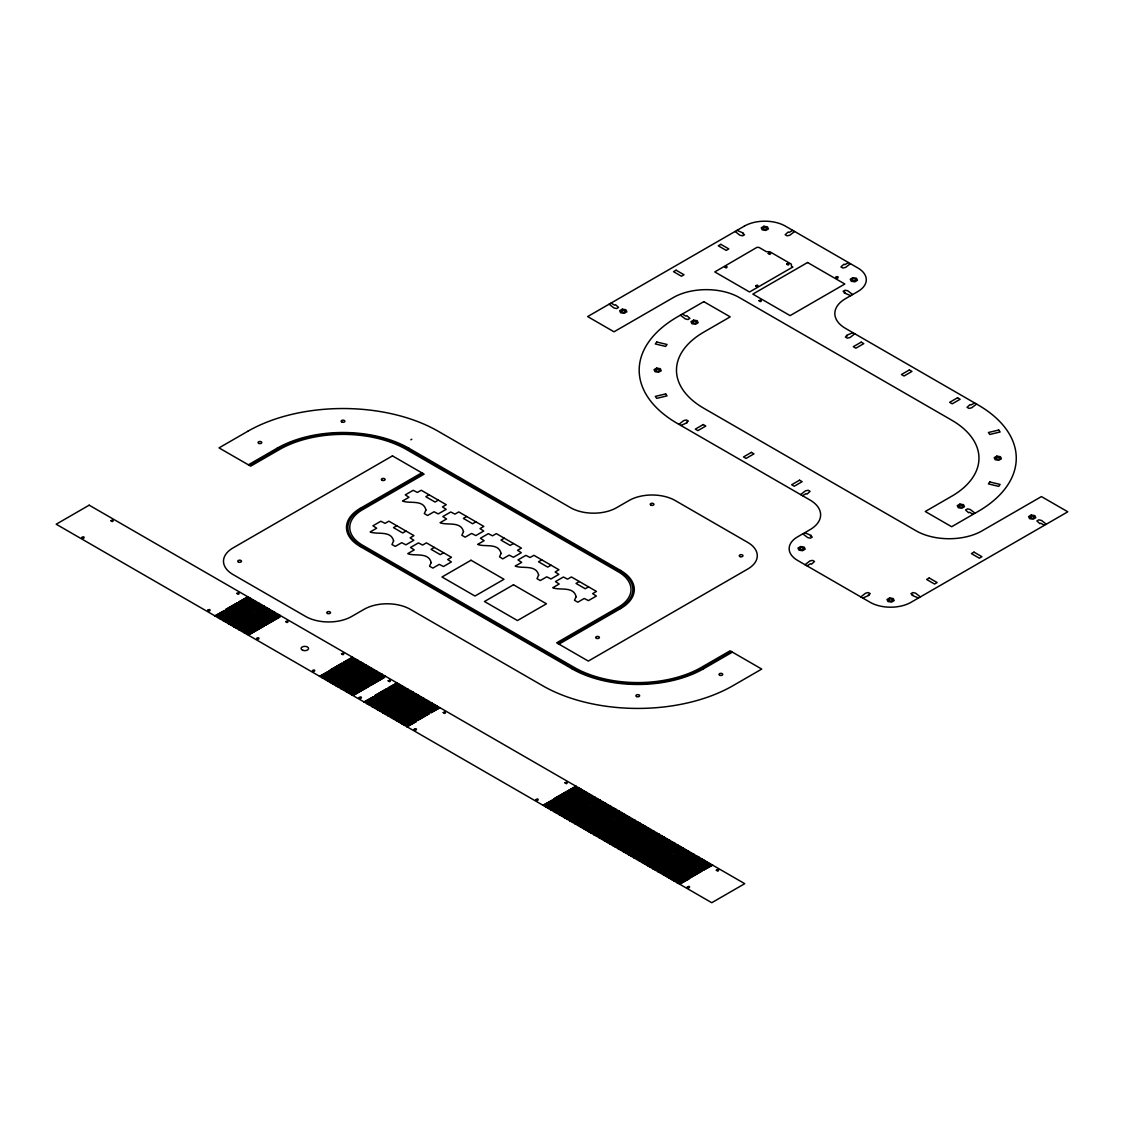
<?xml version="1.0" encoding="UTF-8"?>
<svg xmlns="http://www.w3.org/2000/svg" width="1124" height="1124" viewBox="0 0 1124 1124"><rect width="100%" height="100%" fill="white"/><g stroke="black" fill="none" stroke-linecap="round" stroke-linejoin="round"><path stroke-width="1.5" d="M248.376 464.816L277.052 448.265A93.264 53.84 0 0 1 408.939 448.265L620.617 570.472A46.632 26.92 0 0 1 620.617 608.548L558.965 644.136M249.359 465.392L278.05 448.827A91.859 53.039 0 0 1 407.956 448.827L619.633 571.048L620.617 570.472M410.822 439.807L411.806 439.231M407.956 448.827L408.939 448.265M792.715 230.364L789.062 232.471L788.233 231.965L785.17 234.719L787.081 235.829L789.821 235.225L794.626 231.46M732.398 652.131L703.708 668.696A93.264 53.84 0 0 1 571.821 668.696L360.144 546.489A46.632 26.92 0 0 1 360.144 508.413L421.809 472.811M360.144 508.413L361.141 508.989L422.793 473.387M214.839 615.812L224.603 610.557L215.176 616.008M247.814 596.774L238.78 602L248.137 596.97M429.115 494.813L425.827 496.71L435.058 502.049L438.346 500.138M217.522 617.357L227.273 612.102L217.845 617.554M250.483 598.319L241.449 603.546L250.821 598.516M220.192 618.903L229.956 613.648L220.515 619.099M253.167 599.865L244.133 605.091L253.49 600.061M222.861 620.448L232.626 615.193L223.198 620.645M255.836 601.41L246.802 606.623L256.174 601.607M225.545 621.994L235.309 616.739L225.868 622.19M258.52 602.956L249.486 608.168L258.843 603.152M848.48 262.552L844.826 264.674L843.955 264.182L840.935 266.922L842.845 268.018L845.585 267.428L850.404 263.662M360.144 546.489L361.141 545.913L572.818 668.12A91.859 53.039 0 0 0 702.725 668.12L731.401 651.569M396.786 525.737L393.484 527.634L402.715 532.973L406.017 531.062M228.214 623.539L237.979 618.284L228.551 623.736M261.19 604.501L252.155 609.714L261.527 604.698M230.898 625.084L240.662 619.83L231.221 625.281M263.873 606.047L254.839 611.259L264.196 606.243M233.567 626.63L243.332 621.375L233.904 626.827M266.543 607.592L257.508 612.805L266.88 607.789M236.251 628.176L246.001 622.921L236.574 628.372M269.226 609.138L260.192 614.35L269.549 609.334M238.92 629.721L248.685 624.466L239.257 629.904M271.896 610.683L262.861 615.896L272.233 610.88M241.604 631.267L251.355 626.012L241.927 631.449M274.579 612.229L265.545 617.441L274.902 612.425M244.273 632.812L254.038 627.557L244.611 632.995M277.249 613.774L268.214 618.987L277.572 613.971M246.957 634.357L256.708 629.103L247.28 634.54M279.918 615.32L270.884 620.532L280.255 615.516M466.685 516.506L463.383 518.403L472.614 523.728L475.916 521.831M434.342 547.416L431.054 549.327L440.285 554.652L443.573 552.755M678.91 424.338L683.729 420.573L686.469 419.983L688.38 421.093L686.469 422.188L687.312 422.694L680.821 425.448M852.905 332.676L846.386 335.444L847.271 335.921L845.36 337.031L847.271 338.127L850.011 337.537L854.816 333.772M504.254 538.185L500.953 540.096L510.184 545.421L513.485 543.51M319.497 676.241L329.248 670.986L319.82 676.423M352.458 657.203L343.424 662.415L352.796 657.385M322.167 677.786L331.931 672.531L322.49 677.969M355.142 658.748L346.108 663.961L355.465 658.931M324.85 679.317L334.601 674.077L325.173 679.514M357.811 660.294L348.777 665.506L358.149 660.476M327.52 680.863L337.284 675.622L327.843 681.06M360.495 661.839L351.461 667.052L360.818 662.022M541.81 559.878L538.508 561.775L547.753 567.114L551.041 565.203M330.189 682.409L339.954 677.154L330.526 682.605M363.164 663.385L354.13 668.597L363.502 663.567M332.873 683.954L342.637 678.699L333.196 684.151M365.848 664.93L356.814 670.143L366.171 665.113M335.542 685.5L345.307 680.245L335.879 685.696M368.517 666.462L359.483 671.688L368.855 666.658M338.226 687.045L347.99 681.79L338.549 687.242M371.201 668.007L362.167 673.234L371.524 668.204M340.895 688.591L350.66 683.336L341.232 688.787M373.871 669.553L364.836 674.779L374.208 669.749M343.579 690.136L353.329 684.881L343.902 690.333M376.554 671.098L367.52 676.325L376.877 671.295M346.248 691.682L356.013 686.427L346.585 691.878M379.224 672.644L370.189 677.87L379.547 672.84M348.932 693.227L358.682 687.972L349.255 693.424M381.907 674.189L372.873 679.416L382.23 674.386M351.601 694.773L361.366 689.518L351.938 694.969M384.577 675.735L375.542 680.961L384.9 675.931M363.951 701.91L373.716 696.655L364.288 702.093M396.927 682.872L387.892 688.085L397.25 683.055M366.635 703.455L376.385 698.201L366.958 703.638M399.596 684.418L390.562 689.63L399.933 684.6M579.31 581.529L576.008 583.426L585.239 588.751L588.54 586.854M369.304 705.001L379.069 699.746L369.641 705.184M402.28 685.963L393.245 691.176L402.603 686.146M371.988 706.546L381.738 701.292L372.311 706.729M404.949 687.509L395.915 692.721L405.286 687.691M374.657 708.092L384.422 702.837L374.994 708.275M407.633 689.054L398.599 694.267L407.956 689.237M377.341 709.637L387.092 704.383L377.664 709.82M410.302 690.6L401.268 695.812L410.639 690.782M380.01 711.183L389.775 705.928L380.348 711.366M412.986 692.145L403.952 697.358L413.309 692.328M382.694 712.714L392.445 707.474L383.017 712.911M415.655 693.691L406.621 698.903L415.992 693.873M385.363 714.26L395.128 709.019L385.701 714.457M418.339 695.236L409.305 700.449L418.662 695.419M388.047 715.805L397.798 710.551L388.37 716.002M421.008 696.782L411.974 701.994L421.345 696.964M390.716 717.351L400.481 712.096L391.054 717.548M423.692 698.327L414.658 703.54L424.015 698.51M393.4 718.896L403.151 713.642L393.723 719.093M426.361 699.859L417.327 705.085L426.698 700.055M396.069 720.442L405.834 715.187L396.393 720.639M429.045 701.404L420.011 706.631L429.368 701.601M398.739 721.987L408.504 716.733L399.076 722.184M431.714 702.95L422.68 708.176L432.052 703.146M401.423 723.533L411.187 718.278L401.746 723.73M434.398 704.495L425.364 709.722L434.721 704.692M800.625 494.616L805.43 490.851L808.17 490.247L810.081 491.357L807.06 494.082L806.189 493.605L802.536 495.712M404.092 725.078L413.857 719.824L404.429 725.275M437.067 706.041L428.033 711.267L437.405 706.237M406.776 726.624L416.54 721.369L407.099 726.821M439.751 707.586L430.717 712.813L440.074 707.783M557.982 643.574L619.633 607.972L620.617 608.548M974.62 402.94L970.953 405.047L970.082 404.57L967.061 407.295L968.972 408.405L971.712 407.801L976.531 404.05M571.821 668.696L572.818 668.12M805.037 564.726L809.856 560.96L812.596 560.37L814.507 561.466L811.486 564.206L810.615 563.714L806.948 565.822M860.801 596.914L865.62 593.163L868.36 592.559L870.271 593.669L868.36 594.765L869.245 595.242L862.726 598.024M542.92 805.234L552.685 799.979L543.257 805.416M575.895 786.196L566.861 791.408L576.219 786.393M545.604 806.779L555.354 801.524L545.927 806.962M578.579 787.741L569.545 792.954L578.902 787.938M548.273 808.325L558.038 803.07L548.61 808.507M581.249 789.287L572.214 794.499L581.572 789.484M550.957 809.87L560.707 804.615L551.28 810.053M583.918 790.832L574.884 796.045L584.255 791.029M553.626 811.416L563.391 806.161L553.963 811.598M586.602 792.378L577.567 797.59L586.925 792.561M556.31 812.961L566.06 807.706L556.633 813.144M589.271 793.923L580.237 799.136L589.608 794.106M558.979 814.507L568.744 809.252L559.316 814.689M591.955 795.469L582.92 800.681L592.278 795.651M561.663 816.052L571.413 810.797L561.986 816.235M594.624 797.014L585.59 802.227L594.961 797.197M564.332 817.598L574.097 812.343L564.669 817.78M597.308 798.56L588.274 803.772L597.631 798.743M567.016 819.143L576.767 813.888L567.339 819.326M599.977 800.105L590.943 805.318L600.314 800.288M569.685 820.689L579.45 815.434L570.023 820.871M602.661 801.651L593.627 806.863L602.984 801.834M572.369 822.234L582.12 816.979L572.692 822.417M605.33 803.196L596.296 808.409L605.667 803.379M575.038 823.78L584.803 818.525L575.362 823.962M608.014 804.742L598.98 809.954L608.337 804.924M577.708 825.325L587.473 820.07L578.045 825.508M610.683 806.287L601.649 811.5L611.02 806.47M580.391 826.857L590.156 821.616L580.715 827.053M613.367 807.833L604.333 813.045L613.69 808.016M583.061 828.402L592.826 823.161L583.398 828.599M616.036 809.378L607.002 814.591L616.374 809.561M585.745 829.948L595.509 824.693L586.068 830.144M618.72 810.924L609.686 816.136L619.043 811.106M588.414 831.493L598.179 826.238L588.751 831.69M621.389 812.469L612.355 817.682L621.727 812.652M591.098 833.039L600.848 827.784L591.421 833.235M624.073 814.015L615.039 819.227L624.396 814.197M593.767 834.584L603.532 829.329L594.104 834.781M626.742 815.546L617.708 820.773L627.08 815.743M596.451 836.13L606.201 830.875L596.774 836.326M629.426 817.092L620.392 822.318L629.749 817.289M599.12 837.675L608.885 832.42L599.457 837.872M632.095 818.637L623.061 823.864L632.419 818.834M601.804 839.221L611.554 833.966L602.127 839.417M634.765 820.183L625.731 825.409L635.102 820.38M604.473 840.766L614.238 835.511L604.81 840.963M637.448 821.728L628.414 826.955L637.772 821.925M607.157 842.312L616.907 837.057L607.48 842.508M640.118 823.274L631.084 828.5L640.455 823.471M609.826 843.857L619.591 838.602L610.163 844.054M642.802 824.819L633.767 830.046L643.125 825.016M612.51 845.403L622.26 840.148L612.833 845.599M645.471 826.365L636.437 831.591L645.808 826.561M615.179 846.948L624.944 841.693L615.516 847.145M648.155 827.91L639.12 833.123L648.478 828.107M617.863 848.494L627.614 843.239L618.186 848.69M650.824 829.456L641.79 834.668L651.161 829.653M620.532 850.039L630.297 844.784L620.87 850.236M653.508 831.001L644.473 836.214L653.831 831.198M623.216 851.585L632.967 846.33L623.539 851.781M656.177 832.547L647.143 837.759L656.514 832.744M625.885 853.13L635.65 847.875L626.223 853.327M658.861 834.092L649.827 839.305L659.184 834.289M628.569 854.676L638.32 849.421L628.892 854.872M661.53 835.638L652.496 840.85L661.867 835.834M631.238 856.221L641.003 850.966L631.562 856.404M664.214 837.183L655.18 842.396L664.537 837.38M633.908 857.767L643.673 852.512L634.245 857.949M666.883 838.729L657.849 843.941L667.22 838.926M636.591 859.312L646.356 854.057L636.915 859.495M669.567 840.274L660.533 845.487L669.89 840.471M639.261 860.858L649.026 855.603L639.598 861.04M672.236 841.82L663.202 847.032L672.573 842.016M641.944 862.403L651.709 857.148L642.268 862.586M674.92 843.365L665.886 848.578L675.243 843.548M644.614 863.949L654.379 858.694L644.951 864.131M677.589 844.911L668.555 850.123L677.927 845.093M647.298 865.494L657.048 860.239L647.621 865.677M680.273 846.456L671.239 851.669L680.596 846.639M649.967 867.04L659.732 861.785L650.304 867.222M682.942 848.002L673.908 853.214L683.28 848.184M652.651 868.585L662.401 863.33L652.974 868.768M685.626 849.547L676.592 854.76L685.949 849.73M655.32 870.131L665.085 864.876L655.657 870.313M688.295 851.093L679.261 856.305L688.619 851.275M658.004 871.676L667.754 866.421L658.327 871.859M690.965 852.638L681.931 857.851L691.302 852.821M660.673 873.222L670.438 867.967L661.01 873.404M693.649 854.184L684.614 859.396L693.972 854.366M663.357 874.767L673.107 869.512L663.68 874.95M696.318 855.729L687.284 860.942L696.655 855.912M666.026 876.313L675.791 871.058L666.363 876.495M699.002 857.275L689.967 862.487L699.325 857.457M668.71 877.858L678.46 872.603L669.033 878.041M701.671 858.82L692.637 864.033L702.008 859.003M671.379 879.389L681.144 874.149L671.716 879.586M704.355 860.366L695.32 865.578L704.678 860.548M674.063 880.935L683.813 875.694L674.386 881.132M707.024 861.911L697.99 867.124L707.361 862.094M676.732 882.481L686.497 877.226L677.069 882.677M709.708 863.457L700.673 868.669L710.031 863.639M679.416 884.026L689.167 878.771L679.739 884.223M712.377 865.002L703.343 870.215L712.714 865.185M852.61 294.572L847.805 290.807L845.051 290.203L843.141 291.313L845.051 292.423L844.208 292.914L850.699 295.668M736.979 230.364L743.456 233.118L742.613 233.609L744.524 234.719L742.613 235.829L739.873 235.225L735.068 231.46M682.324 314.046L685.991 316.153L686.862 315.675L689.883 318.401L687.972 319.511L685.275 318.921L680.413 315.142M1046.332 524.206L1041.526 520.44L1038.787 519.836L1036.876 520.946L1039.897 523.672L1040.768 523.194L1044.421 525.301M611.02 303.087L614.673 305.194L615.545 304.702L618.565 307.442L616.654 308.552L613.915 307.948L609.11 304.183M975.028 513.232L970.209 509.481L967.469 508.877L965.558 509.987L968.579 512.713L969.45 512.235L973.103 514.342M920.373 596.914L915.568 593.163L912.829 592.559L910.918 593.669L912.829 594.765L911.986 595.27L918.463 598.024M804.742 532.72L811.219 535.46L810.376 535.965L812.301 537.075L810.376 538.171L807.692 537.595L802.831 533.816M702.725 668.12L703.708 668.696M277.052 448.265L278.05 448.827M361.141 545.913A45.227 26.119 0 0 1 361.141 508.989M619.633 571.048A45.227 26.119 0 0 1 619.633 607.972M393.597 540.925L391.967 544.508L395.269 546.404L401.718 542.681L405.919 544.831L413.829 540.265L410.119 537.834L413.927 535.628L388.862 521.171L385.054 523.362L380.853 521.227L372.943 525.793L376.652 528.21L370.203 531.933C376.947 534.94 391.012 530.008 393.597 540.925M425.94 510.015L424.31 513.584L427.598 515.48L434.047 511.757L438.248 513.907L446.172 509.341L442.449 506.91L446.27 504.704L421.205 490.247L417.397 492.438L413.196 490.303L405.286 494.869L408.996 497.3L402.547 501.023C409.291 504.016 423.355 499.084 425.94 510.015M431.166 562.618L429.537 566.187L432.824 568.098L439.273 564.374L443.474 566.51L451.384 561.944L447.675 559.513L451.497 557.321L426.432 542.85L422.624 545.056L418.423 542.906L410.513 547.472L414.222 549.903L407.773 553.626C414.517 556.633 428.581 551.687 431.166 562.618M463.495 531.694L461.866 535.263L465.167 537.174L471.616 533.45L475.817 535.586L483.727 531.02L480.018 528.603L483.826 526.397L458.775 511.926L454.953 514.132L450.752 511.982L442.842 516.562L446.551 518.979L440.102 522.702C446.846 525.709 460.91 520.777 463.495 531.694M501.065 553.387L499.548 556.83L502.737 558.867L509.186 555.144L513.387 557.279L521.297 552.713L517.588 550.282L521.396 548.091L496.33 533.619L492.523 535.825L488.322 533.675L480.412 538.241L484.121 540.672L477.672 544.395C484.416 547.388 498.48 542.456 501.065 553.387M538.635 575.067L537.005 578.649L540.293 580.546L546.742 576.823L550.943 578.972L558.853 574.392L555.144 571.976L558.951 569.77L533.9 555.312L530.092 557.504L525.892 555.368L517.967 559.935L521.691 562.351L515.242 566.074C521.986 569.081 536.05 564.15 538.635 575.067M576.134 596.718L574.49 600.286L577.792 602.197L584.241 598.474L588.442 600.609L596.352 596.043L592.643 593.627L596.451 591.421L571.399 576.949L567.578 579.155L563.391 577.005L555.467 581.586L559.19 584.002L552.741 587.726C559.471 590.732 573.535 585.801 576.134 596.718M81.897 537.427C84.3 540.461 85.368 534.898 81.897 537.427M110.911 520.679C113.313 523.714 114.395 518.15 110.911 520.679M207.856 610.149C210.258 613.184 211.34 607.62 207.856 610.149M236.869 593.402C239.272 596.437 240.353 590.873 236.869 593.402M256.75 638.376C259.152 641.411 260.22 635.847 256.75 638.376M285.763 621.628C288.166 624.663 289.233 619.085 285.763 621.628M312.514 670.564C314.917 673.599 315.985 668.035 312.514 670.564M341.527 653.817C343.93 656.852 344.998 651.288 341.527 653.817M359.188 697.512C361.591 700.547 362.659 694.983 359.188 697.512M388.202 680.765C390.604 683.799 391.672 678.236 388.202 680.765M414.236 729.293C416.639 732.328 417.707 726.764 414.236 729.293M443.249 712.546C445.652 715.581 446.72 710.017 443.249 712.546M535.951 799.571C538.34 802.606 539.422 797.042 535.951 799.571M564.965 782.81C567.367 785.845 568.435 780.281 564.965 782.81M687.354 886.976C689.757 890.011 690.824 884.447 687.354 886.976M724.741 266.964C727.214 270.097 728.324 264.337 724.741 266.964M716.367 870.229C718.77 873.264 719.838 867.7 716.367 870.229M755.693 285.805C758.18 288.938 759.29 283.192 755.693 285.805M759.051 300.656C761.524 303.789 762.634 298.029 759.051 300.656M768.254 253.434C770.741 256.581 771.851 250.821 768.254 253.434M786.659 264.056C789.146 267.203 790.256 261.442 786.659 264.056M835.863 277.235C838.349 280.382 839.459 274.621 835.863 277.235M792.673 267.091L749.539 291.987L714.794 271.924L756.916 247.378L758.925 247.378L766.456 251.72L769.799 251.72L791.394 264.182L791.394 266.121L792.673 267.091M656.711 342.005L655.306 343.958L665.647 346.431L667.038 344.478L656.711 342.005M989.794 481.957L988.403 483.896L998.73 486.369L1000.121 484.43L989.794 481.957M89.175 505.182L56.2 524.22L711.759 902.712L744.734 883.675L89.175 505.182M247.716 431.321L219.025 447.886L250.68 466.151L279.37 449.6A89.99 51.957 0 0 1 406.635 449.6L618.312 571.807A43.358 25.037 0 0 1 618.312 607.213L556.661 642.816L588.316 661.081L747.713 569.053A32.638 18.841 0 0 0 747.713 542.4L675.173 500.517A32.638 18.841 0 0 0 629.019 500.517L616.669 507.655A32.638 18.841 0 0 1 570.5 507.655L438.29 431.321A134.754 77.795 0 0 0 247.716 431.321M744.411 226.079L587.641 316.575L614.013 331.805L673.36 297.537A46.632 26.92 0 0 1 739.311 297.537L951.649 420.137A93.264 53.84 0 0 1 951.649 496.274L925.263 511.504L951.649 526.735L978.021 511.504A130.567 75.378 0 0 0 978.021 404.907L845.473 328.377A36.375 21.005 0 0 1 845.473 298.689L857.823 291.552A28.915 16.691 0 0 0 857.823 267.948L785.297 226.079A28.915 16.691 0 0 0 744.411 226.079M676.1 270.196L673.529 271.671L681.439 276.237L684.01 274.762L676.1 270.196M720.877 244.344L718.306 245.819L726.216 250.399L728.788 248.91L720.877 244.344M763.884 226.289L761.257 227.807L762.227 229.872L765.809 230.434L768.437 228.917L767.481 226.837L763.884 226.289M622.289 309.184L619.661 310.688L620.617 312.767L624.213 313.315L626.841 311.798L625.871 309.732L622.289 309.184M392.459 455.88L233.061 547.908A32.638 18.841 0 0 0 233.061 574.561L305.588 616.43A32.638 18.841 0 0 0 351.756 616.43L364.106 609.306A32.638 18.841 0 0 1 410.26 609.306L542.485 685.64A134.754 77.795 0 0 0 733.059 685.64L761.735 669.075L730.094 650.796L701.404 667.361A89.99 51.957 0 0 1 574.139 667.361L362.462 545.154A43.358 25.037 0 0 1 362.462 509.748L424.113 474.145L392.459 455.88M703.793 301.654L677.421 316.884A130.567 75.378 0 0 0 677.421 423.481L809.968 499.997A36.375 21.005 0 0 1 809.968 529.699L797.619 536.836A28.915 16.691 0 0 0 797.619 560.44L870.145 602.309A28.915 16.691 0 0 0 911.03 602.309L1067.8 511.799L1041.428 496.583L982.081 530.837A46.632 26.92 0 0 1 916.13 530.837L703.793 408.251A93.264 53.84 0 0 1 703.793 332.114L730.207 316.856L703.793 301.654M693.606 320.143L690.979 321.647L691.934 323.726L695.531 324.274L698.159 322.771L697.189 320.691L693.606 320.143M807.58 262.51L752.841 294.109L790.102 315.619L844.826 284.021L807.58 262.51M237.459 602.759L225.587 609.615L237.459 602.759M232.204 607.339L217.494 615.826L232.204 607.339M247.828 598.319L233.525 606.581L247.828 598.319M240.129 604.305L228.27 611.147L240.129 604.305M234.874 608.885L220.178 617.371L234.874 608.885M250.512 599.851L236.195 608.112L250.512 599.851M242.812 605.85L230.94 612.692L242.812 605.85M656.669 368.11L654.042 369.627L655.011 371.693L658.594 372.255L661.221 370.737L660.266 368.658L656.669 368.11M237.557 610.43L222.847 618.917L237.557 610.43M253.181 601.396L238.878 609.658L253.181 601.396M245.482 607.396L233.623 614.238L245.482 607.396M240.227 611.976L225.531 620.462L240.227 611.976M255.865 602.942L241.548 611.203L255.865 602.942M248.165 608.941L236.293 615.783L248.165 608.941M242.91 613.521L228.2 622.008L242.91 613.521M258.534 604.487L244.231 612.749L258.534 604.487M250.835 610.487L238.962 617.329L250.835 610.487M245.58 615.067L230.884 623.553L245.58 615.067M261.218 606.033L246.901 614.294L261.218 606.033M253.518 612.032L241.646 618.874L253.518 612.032M248.263 616.612L233.553 625.099L248.263 616.612M263.887 607.578L249.584 615.84L263.887 607.578M256.188 613.578L244.315 620.42L256.188 613.578M250.933 618.158L236.223 626.644L250.933 618.158M266.557 609.124L252.254 617.385L266.557 609.124M258.871 615.123L246.999 621.965L258.871 615.123M253.617 619.689L238.906 628.19L253.617 619.689M269.24 610.669L254.923 618.931L269.24 610.669M261.541 616.654L249.668 623.511L261.541 616.654M256.286 621.235L241.576 629.735L256.286 621.235M271.91 612.215L257.607 620.476L271.91 612.215M852.905 277.684L850.278 279.202L851.247 281.267L854.83 281.829L857.457 280.312L856.502 278.232L852.905 277.684M264.224 618.2L252.352 625.056L264.224 618.2M258.97 622.78L244.259 631.281L258.97 622.78M274.593 613.76L260.276 622.022L274.593 613.76M266.894 619.745L255.022 626.602L266.894 619.745M261.639 624.326L246.929 632.826L261.639 624.326M277.263 615.306L262.96 623.567L277.263 615.306M269.577 621.291L257.705 628.147L269.577 621.291M264.323 625.871L249.612 634.372L264.323 625.871M279.946 616.851L265.629 625.113L279.946 616.851M703.231 424.563L695.32 429.129L697.892 430.618L705.802 426.052L703.231 424.563M471.026 560.244L441.999 576.991L474.974 596.029L503.988 579.282L471.026 560.244M861.209 342.146L853.285 346.712L855.87 348.201L863.78 343.635L861.209 342.146M342.103 663.174L330.245 670.03L342.103 663.174M336.849 667.754L322.152 676.241L336.849 667.754M352.486 658.734L338.169 666.996L352.486 658.734M344.787 664.72L332.915 671.576L344.787 664.72M339.532 669.3L324.822 677.786L339.532 669.3M355.156 660.28L340.853 668.541L355.156 660.28M347.457 666.265L335.598 673.121L347.457 666.265M342.202 670.845L327.505 679.332L342.202 670.845M357.839 661.825L343.522 670.087L357.839 661.825M350.14 667.811L338.268 674.667L350.14 667.811M344.885 672.391L330.175 680.877L344.885 672.391M360.509 663.371L346.206 671.632L360.509 663.371M352.81 669.356L340.937 676.212L352.81 669.356M347.555 673.936L332.859 682.423L347.555 673.936M363.192 664.916L348.876 673.178L363.192 664.916M355.493 670.902L343.621 677.758L355.493 670.902M350.238 675.482L335.528 683.968L350.238 675.482M365.862 666.462L351.559 674.723L365.862 666.462M358.163 672.447L346.29 679.303L358.163 672.447M352.908 677.027L338.212 685.514L352.908 677.027M368.532 668.007L354.229 676.269L368.532 668.007M513.485 584.761L484.472 601.509L517.447 620.546L546.461 603.799L513.485 584.761M360.846 673.993L348.974 680.849L360.846 673.993M355.591 678.573L340.881 687.059L355.591 678.573M371.215 669.553L356.898 677.814L371.215 669.553M363.516 675.538L351.643 682.394L363.516 675.538M751.408 452.382L743.498 456.948L746.069 458.423L753.979 453.857L751.408 452.382M358.261 680.118L343.551 688.605L358.261 680.118M373.885 671.098L359.582 679.36L373.885 671.098M366.199 677.084L354.327 683.94L366.199 677.084M360.944 681.664L346.234 690.15L360.944 681.664M376.568 672.644L362.251 680.905L376.568 672.644M368.869 678.629L356.996 685.485L368.869 678.629M363.614 683.209L348.904 691.696L363.614 683.209M379.238 674.189L364.935 682.451L379.238 674.189M371.552 680.175L359.68 687.031L371.552 680.175M909.372 369.951L901.462 374.531L904.033 376.006L911.943 371.44L909.372 369.951M366.298 684.755L351.587 693.241L366.298 684.755M381.921 675.735L367.604 683.996L381.921 675.735M374.222 681.72L362.349 688.562L374.222 681.72M368.967 686.3L354.257 694.787L368.967 686.3M384.591 677.266L370.288 685.542L384.591 677.266M386.572 688.843L374.699 695.7L386.572 688.843M381.317 693.424L366.607 701.91L381.317 693.424M396.941 684.404L382.638 692.665L396.941 684.404M389.255 690.389L377.383 697.245L389.255 690.389M384.001 694.969L369.29 703.455L384.001 694.969M399.624 685.949L385.307 694.211L399.624 685.949M391.925 691.934L380.053 698.791L391.925 691.934M386.67 696.515L371.96 705.001L386.67 696.515M402.294 687.495L387.991 695.756L402.294 687.495M394.608 693.48L382.736 700.336L394.608 693.48M389.34 698.06L374.643 706.546L389.34 698.06M404.977 689.04L390.66 697.302L404.977 689.04M397.278 695.025L385.406 701.882L397.278 695.025M392.023 699.606L377.313 708.092L392.023 699.606M407.647 690.586L393.344 698.847L407.647 690.586M399.961 696.571L388.089 703.427L399.961 696.571M394.693 701.151L379.996 709.637L394.693 701.151M410.33 692.131L396.013 700.393L410.33 692.131M402.631 698.116L390.759 704.973L402.631 698.116M397.376 702.697L382.666 711.183L397.376 702.697M413 693.677L398.697 701.938L413 693.677M405.3 699.662L393.442 706.518L405.3 699.662M400.046 704.242L385.349 712.728L400.046 704.242M415.683 695.222L401.366 703.484L415.683 695.222M407.984 701.207L396.112 708.064L407.984 701.207M402.729 705.788L388.019 714.274L402.729 705.788M418.353 696.768L404.05 705.029L418.353 696.768M410.653 702.753L398.795 709.609L410.653 702.753M405.399 707.333L390.702 715.819L405.399 707.333M421.036 698.313L406.719 706.574L421.036 698.313M799.571 480.187L791.661 484.753L794.232 486.242L802.143 481.676L799.571 480.187M413.337 704.298L401.465 711.155L413.337 704.298M408.082 708.879L393.372 717.365L408.082 708.879M423.706 699.859L409.403 708.12L423.706 699.859M416.006 705.844L404.148 712.7L416.006 705.844M410.752 710.424L396.055 718.91L410.752 710.424M426.389 701.404L412.072 709.666L426.389 701.404M418.69 707.389L406.818 714.246L418.69 707.389M957.55 397.77L949.639 402.336L952.211 403.825L960.121 399.259L957.55 397.77M413.435 711.97L398.725 720.456L413.435 711.97M429.059 702.95L414.756 711.211L429.059 702.95M421.359 708.935L409.501 715.791L421.359 708.935M416.105 713.515L401.409 722.001L416.105 713.515M431.742 704.495L417.426 712.757L431.742 704.495M424.043 710.48L412.171 717.337L424.043 710.48M418.788 715.061L404.078 723.547L418.788 715.061M434.412 706.041L420.109 714.302L434.412 706.041M426.713 712.026L414.84 718.882L426.713 712.026M421.458 716.606L406.762 725.092L421.458 716.606M437.096 707.586L422.779 715.847L437.096 707.586M429.396 713.571L417.524 720.428L429.396 713.571M800.611 546.559L797.984 548.076L798.939 550.156L802.536 550.704L805.163 549.186L804.194 547.121L800.611 546.559M996.847 456.133L994.22 457.651L995.176 459.716L998.772 460.278L1001.4 458.761L1000.43 456.695L996.847 456.133M959.91 504.1L957.283 505.617L958.252 507.697L961.835 508.245L964.462 506.727L963.507 504.662L959.91 504.1M1031.228 515.059L1028.601 516.576L1029.57 518.656L1033.153 519.204L1035.78 517.686L1034.825 515.621L1031.228 515.059M889.632 597.954L887.005 599.471L887.96 601.551L891.557 602.099L894.184 600.581L893.215 598.516L889.632 597.954M929.225 577.989L926.654 579.478L934.564 584.044L937.135 582.555L929.225 577.989M974.002 552.137L971.431 553.626L979.341 558.192L981.912 556.717L974.002 552.137M565.541 792.167L553.668 799.024L565.541 792.167M560.286 796.747L545.576 805.248L560.286 796.747M575.909 787.727L561.607 795.989L575.909 787.727M568.224 793.713L556.352 800.569L568.224 793.713M562.969 798.293L548.259 806.793L562.969 798.293M578.593 789.273L564.276 797.534L578.593 789.273M570.894 795.258L559.021 802.115L570.894 795.258M565.639 799.838L550.929 808.339L565.639 799.838M581.263 790.818L566.96 799.08L581.263 790.818M573.577 796.804L561.705 803.66L573.577 796.804M568.308 801.384L553.612 809.884L568.308 801.384M583.946 792.364L569.629 800.625L583.946 792.364M576.247 798.349L564.374 805.206L576.247 798.349M570.992 802.929L556.282 811.43L570.992 802.929M586.616 793.909L572.313 802.171L586.616 793.909M578.93 799.895L567.058 806.751L578.93 799.895M573.662 804.475L558.965 812.975L573.662 804.475M589.299 795.455L574.982 803.716L589.299 795.455M581.6 801.44L569.727 808.296L581.6 801.44M576.345 806.02L561.635 814.521L576.345 806.02M591.969 797L577.666 805.262L591.969 797M584.269 802.986L572.411 809.842L584.269 802.986M579.015 807.566L564.318 816.052L579.015 807.566M594.652 798.546L580.335 806.807L594.652 798.546M586.953 804.531L575.081 811.388L586.953 804.531M581.698 809.111L566.988 817.598L581.698 809.111M597.322 800.091L583.019 808.353L597.322 800.091M589.622 806.077L577.764 812.933L589.622 806.077M584.368 810.657L569.671 819.143L584.368 810.657M600.005 801.637L585.688 809.898L600.005 801.637M592.306 807.622L580.434 814.479L592.306 807.622M587.051 812.202L572.341 820.689L587.051 812.202M602.675 803.182L588.372 811.444L602.675 803.182M594.975 809.168L583.117 816.024L594.975 809.168M589.721 813.748L575.024 822.234L589.721 813.748M605.358 804.728L591.041 812.989L605.358 804.728M597.659 810.713L585.787 817.569L597.659 810.713M592.404 815.293L577.694 823.78L592.404 815.293M608.028 806.273L593.725 814.535L608.028 806.273M600.328 812.259L588.47 819.115L600.328 812.259M595.074 816.839L580.377 825.325L595.074 816.839M610.711 807.819L596.394 816.08L610.711 807.819M603.012 813.804L591.14 820.661L603.012 813.804M597.757 818.384L583.047 826.871L597.757 818.384M613.381 809.364L599.078 817.626L613.381 809.364M605.681 815.35L593.809 822.206L605.681 815.35M600.427 819.93L585.73 828.416L600.427 819.93M616.064 810.91L601.747 819.171L616.064 810.91M608.365 816.895L596.493 823.751L608.365 816.895M603.11 821.475L588.4 829.962L603.11 821.475M618.734 812.455L604.431 820.717L618.734 812.455M611.034 818.441L599.162 825.297L611.034 818.441M605.78 823.021L591.069 831.507L605.78 823.021M621.403 814.001L607.101 822.262L621.403 814.001M613.718 819.986L601.846 826.842L613.718 819.986M608.463 824.566L593.753 833.053L608.463 824.566M624.087 815.546L609.77 823.808L624.087 815.546M616.388 821.532L604.515 828.388L616.388 821.532M611.133 826.112L596.423 834.598L611.133 826.112M626.756 817.092L612.454 825.353L626.756 817.092M619.071 823.077L607.199 829.934L619.071 823.077M613.816 827.657L599.106 836.144L613.816 827.657M629.44 818.637L615.123 826.899L629.44 818.637M621.741 824.623L609.868 831.479L621.741 824.623M616.486 829.203L601.776 837.689L616.486 829.203M632.11 820.183L617.807 828.444L632.11 820.183M624.424 826.168L612.552 833.024L624.424 826.168M619.169 830.748L604.459 839.235L619.169 830.748M634.793 821.728L620.476 829.99L634.793 821.728M627.094 827.714L615.221 834.57L627.094 827.714M621.839 832.294L607.129 840.78L621.839 832.294M637.463 823.274L623.16 831.535L637.463 823.274M629.777 829.259L617.905 836.115L629.777 829.259M624.508 833.839L609.812 842.326L624.508 833.839M640.146 824.819L625.829 833.081L640.146 824.819M632.447 830.805L620.574 837.647L632.447 830.805M627.192 835.385L612.482 843.871L627.192 835.385M642.816 826.351L628.513 834.612L642.816 826.351M635.13 832.35L623.258 839.192L635.13 832.35M629.861 836.93L615.165 845.417L629.861 836.93M645.499 827.896L631.182 836.158L645.499 827.896M637.8 833.896L625.928 840.738L637.8 833.896M632.545 838.476L617.835 846.962L632.545 838.476M648.169 829.442L633.866 837.703L648.169 829.442M640.469 835.441L628.611 842.283L640.469 835.441M635.215 840.021L620.518 848.508L635.215 840.021M650.852 830.987L636.535 839.249L650.852 830.987M643.153 836.987L631.281 843.829L643.153 836.987M637.898 841.567L623.188 850.053L637.898 841.567M653.522 832.533L639.219 840.794L653.522 832.533M645.822 838.532L633.964 845.374L645.822 838.532M640.568 843.112L625.871 851.599L640.568 843.112M656.205 834.078L641.888 842.34L656.205 834.078M648.506 840.078L636.634 846.92L648.506 840.078M643.251 844.658L628.541 853.144L643.251 844.658M658.875 835.624L644.572 843.885L658.875 835.624M651.175 841.623L639.317 848.465L651.175 841.623M645.921 846.189L631.224 854.69L645.921 846.189M661.558 837.169L647.241 845.431L661.558 837.169M653.859 843.155L641.987 850.011L653.859 843.155M648.604 847.735L633.894 856.235L648.604 847.735M664.228 838.715L649.925 846.976L664.228 838.715M656.528 844.7L644.67 851.556L656.528 844.7M651.274 849.28L636.577 857.781L651.274 849.28M666.911 840.26L652.594 848.522L666.911 840.26M659.212 846.246L647.34 853.102L659.212 846.246M653.957 850.826L639.247 859.326L653.957 850.826M669.581 841.806L655.278 850.067L669.581 841.806M661.881 847.791L650.009 854.647L661.881 847.791M656.627 852.371L641.93 860.872L656.627 852.371M672.264 843.351L657.947 851.613L672.264 843.351M664.565 849.337L652.693 856.193L664.565 849.337M659.31 853.917L644.6 862.417L659.31 853.917M674.934 844.897L660.631 853.158L674.934 844.897M667.235 850.882L655.362 857.738L667.235 850.882M661.98 855.462L647.269 863.963L661.98 855.462M677.603 846.442L663.301 854.704L677.603 846.442M669.918 852.428L658.046 859.284L669.918 852.428M664.663 857.008L649.953 865.508L664.663 857.008M680.287 847.988L665.97 856.249L680.287 847.988M672.588 853.973L660.715 860.829L672.588 853.973M667.333 858.553L652.623 867.054L667.333 858.553M682.956 849.533L668.654 857.795L682.956 849.533M675.271 855.519L663.399 862.375L675.271 855.519M670.016 860.099L655.306 868.585L670.016 860.099M685.64 851.079L671.323 859.34L685.64 851.079M677.941 857.064L666.068 863.92L677.941 857.064M672.686 861.644L657.976 870.131L672.686 861.644M688.309 852.624L674.007 860.886L688.309 852.624M680.624 858.61L668.752 865.466L680.624 858.61M675.369 863.19L660.659 871.676L675.369 863.19M690.993 854.17L676.676 862.431L690.993 854.17M683.294 860.155L671.421 867.011L683.294 860.155M678.039 864.735L663.329 873.222L678.039 864.735M693.663 855.715L679.36 863.977L693.663 855.715M685.977 861.701L674.105 868.557L685.977 861.701M680.708 866.281L666.012 874.767L680.708 866.281M696.346 857.261L682.029 865.522L696.346 857.261M688.647 863.246L676.774 870.102L688.647 863.246M683.392 867.826L668.682 876.313L683.392 867.826M699.016 858.806L684.713 867.068L699.016 858.806M691.33 864.792L679.458 871.648L691.33 864.792M686.062 869.372L671.365 877.858L686.062 869.372M701.699 860.352L687.382 868.613L701.699 860.352M694 866.337L682.128 873.193L694 866.337M688.745 870.917L674.035 879.404L688.745 870.917M704.369 861.897L690.066 870.159L704.369 861.897M696.669 867.883L684.811 874.739L696.669 867.883M691.415 872.463L676.718 880.949L691.415 872.463M707.052 863.443L692.735 871.704L707.052 863.443M699.353 869.428L687.481 876.284L699.353 869.428M694.098 874.008L679.388 882.495L694.098 874.008M709.722 864.988L695.419 873.25L709.722 864.988M702.022 870.974L690.164 877.83L702.022 870.974M665.647 393.934L655.306 396.407L656.711 398.346L667.038 395.873L665.647 393.934M998.73 430.042L988.403 432.515L989.794 434.454L1000.121 431.981L998.73 430.042M302.862 650.332A3.737 2.15 0 0 0 308.552 648.576A3.737 2.15 0 0 0 303.058 646.609A3.737 2.15 0 0 0 302.862 650.332M636.591 696.557A1.869 1.082 0 0 0 639.612 695.897A1.869 1.082 0 0 0 637.097 694.716A1.869 1.082 0 0 0 636.591 696.557M996.819 459.126A1.869 1.082 0 0 0 999.672 458.241A1.869 1.082 0 0 0 996.918 457.257A1.869 1.082 0 0 0 996.819 459.126M852.891 280.663A1.869 1.082 0 0 0 855.729 279.792A1.869 1.082 0 0 0 852.99 278.808A1.869 1.082 0 0 0 852.891 280.663M763.87 229.268A1.869 1.082 0 0 0 766.709 228.383A1.869 1.082 0 0 0 763.969 227.413A1.869 1.082 0 0 0 763.87 229.268M959.896 507.093A1.869 1.082 0 0 0 962.748 506.207A1.869 1.082 0 0 0 959.994 505.224A1.869 1.082 0 0 0 959.896 507.093M622.26 312.163A1.869 1.082 0 0 0 625.113 311.278A1.869 1.082 0 0 0 622.373 310.294A1.869 1.082 0 0 0 622.26 312.163M327.505 613.465A1.869 1.082 0 0 0 330.512 612.791A1.869 1.082 0 0 0 328.011 611.625A1.869 1.082 0 0 0 327.505 613.465M238.471 562.07A1.869 1.082 0 0 0 241.491 561.396A1.869 1.082 0 0 0 238.976 560.23A1.869 1.082 0 0 0 238.471 562.07M719.683 675.243A1.869 1.082 0 0 0 722.704 674.569A1.869 1.082 0 0 0 720.189 673.402A1.869 1.082 0 0 0 719.683 675.243M382.048 480.313A1.869 1.082 0 0 0 385.068 479.653A1.869 1.082 0 0 0 382.553 478.473A1.869 1.082 0 0 0 382.048 480.313M889.421 600.862A1.869 1.082 0 0 0 892.428 600.202A1.869 1.082 0 0 0 889.927 599.022A1.869 1.082 0 0 0 889.421 600.862M800.4 549.467A1.869 1.082 0 0 0 803.407 548.807A1.869 1.082 0 0 0 800.906 547.627A1.869 1.082 0 0 0 800.4 549.467M693.396 323.052A1.869 1.082 0 0 0 696.402 322.377A1.869 1.082 0 0 0 693.901 321.197A1.869 1.082 0 0 0 693.396 323.052M1031.017 517.967A1.869 1.082 0 0 0 1034.038 517.307A1.869 1.082 0 0 0 1031.523 516.127A1.869 1.082 0 0 0 1031.017 517.967M656.458 371.018A1.869 1.082 0 0 0 659.479 370.344A1.869 1.082 0 0 0 656.964 369.178A1.869 1.082 0 0 0 656.458 371.018M596.563 638.39A1.869 1.082 0 0 0 599.401 637.519A1.869 1.082 0 0 0 596.661 636.535A1.869 1.082 0 0 0 596.563 638.39M258.927 443.46A1.869 1.082 0 0 0 261.78 442.589A1.869 1.082 0 0 0 259.026 441.606A1.869 1.082 0 0 0 258.927 443.46M740.14 556.647A1.869 1.082 0 0 0 742.978 555.762A1.869 1.082 0 0 0 740.238 554.778A1.869 1.082 0 0 0 740.14 556.647M651.105 505.252A1.869 1.082 0 0 0 653.957 504.367A1.869 1.082 0 0 0 651.217 503.383A1.869 1.082 0 0 0 651.105 505.252M342.019 422.146A1.869 1.082 0 0 0 344.871 421.261A1.869 1.082 0 0 0 342.118 420.278A1.869 1.082 0 0 0 342.019 422.146"/></g></svg>
